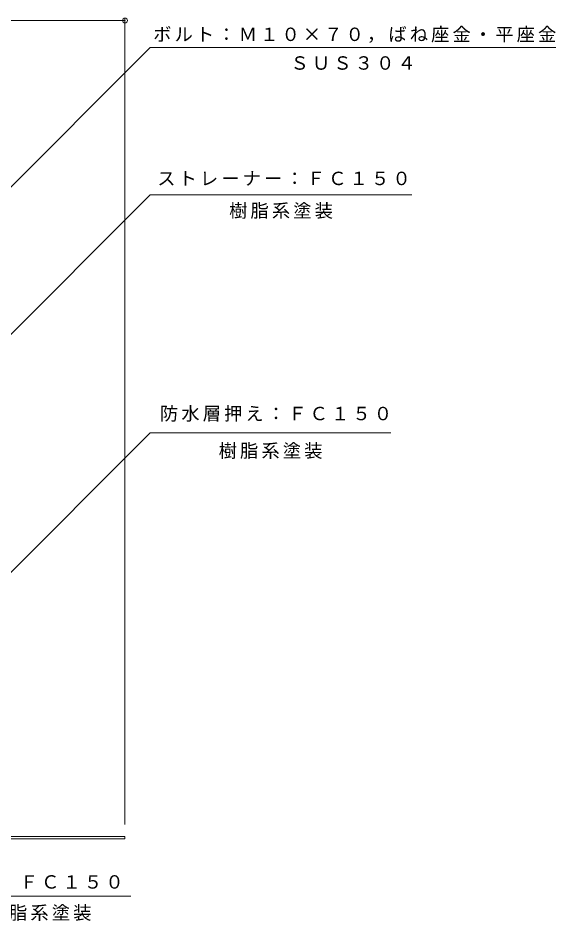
# Model space of a CAD drawing. Units: millimetres at full size, sheet at 1:4; details may follow other scales. Extents: x -530 to 522, y -549 to 542.
# Drawn here: x 169 to 522, y -444 to 149 of the extents above; entities that cross this region are included whole.
import ezdxf

# ---------------------------------------------------------------- set-up
doc = ezdxf.new("R2010")
doc.units = ezdxf.units.MM
doc.header["$LTSCALE"] = 4
doc.header["$PDMODE"] = 32
doc.header["$PDSIZE"] = 3.2
for name, color, linetype, lineweight in [('0-4_その他', 7, 'Continuous', 9), ('0-5_寸法', 7, 'Continuous', 9), ('0-8', 2, 'Continuous', 9)]:
    doc.layers.add(name, color=color, linetype=linetype, lineweight=lineweight)
doc.styles.add('ＭＳ ゴシック', font='')
doc.styles.get('ＭＳ ゴシック').set_extended_font_data('MS Gothic')

msp = doc.modelspace()

# ---------------------------------------------------------------- linework, layer by layer
at = {"layer": '0-4_その他'}
for p, q in [((83.894, 146.918), (238.894, 146.918)), ((238.894, 148.105), (238.894, -380.627))]:
    msp.add_line(p, q, dxfattribs=at)
msp.add_point((238.894, 146.918), dxfattribs=at)
at = {"layer": '0-5_寸法'}
for p, q in [((-166.294, -292.512), (255.357, 129.139)), ((255.357, 129.139), (521.845, 129.139)), ((-38.701, -261.639), (255.357, 32.419)), ((427.163, 32.419), (255.357, 32.419)), ((43.356, -335.723), (255.357, -123.722)), ((413.421, -123.722), (255.357, -123.722)), ((122.695, -427.834), (242.716, -427.834))]:
    msp.add_line(p, q, dxfattribs=at)
at = {"layer": '0-8'}
for p, q in [((-121.106, -388.627), (238.894, -388.627)), ((238.894, -390.227), (-121.106, -390.227)), ((63.394, -390.228), (214.894, -390.228)), ((238.894, -388.627), (238.894, -390.228))]:
    msp.add_line(p, q, dxfattribs=at)

# ---------------------------------------------------------------- texts
at = {"layer": '0-5_寸法', "char_height": 8.798, "attachment_point": 7, "style": 'ＭＳ ゴシック'}
for s, insert in [('\\T1.17;ボルト：Ｍ１０×７０，ばね座金・平座金', (257.401, 132.178)), ('\\T1.17;ＳＵＳ３０４', (347.601, 114.465)), ('\\T1.17;ストレーナー：ＦＣ１５０', (260.03, 38.428)), ('\\T1.17;樹脂系塗装', (307.26, 16.715)), ('\\T1.17;防水層押え：ＦＣ１５０', (261.851, -116.405)), ('\\T1.17;樹脂系塗装', (300.389, -140.825)), ('\\T1.17;本体：ＦＣ１５０', (127.706, -423.765)), ('\\T1.17;樹脂系塗装', (148.706, -444.012))]:
    msp.add_mtext(s, dxfattribs=dict(at, insert=insert))

doc.saveas('drawing.dxf')
